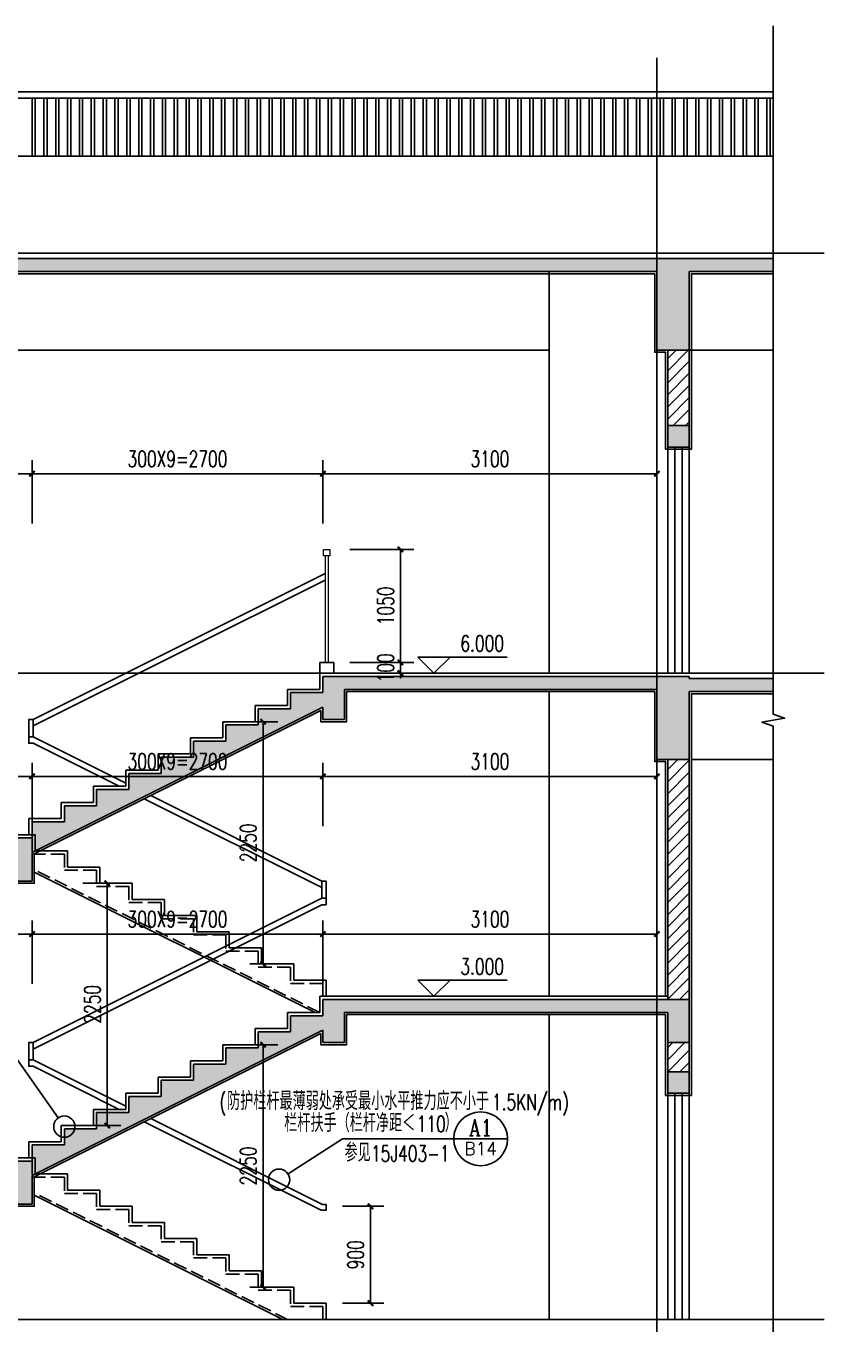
# Model space of a CAD drawing. Extents: x 1738711 to 2346805, y 1189731 to 2516152.
# Drawn here: x 2093856 to 2101263, y 1378333 to 1390387 of the extents above; entities that cross this region are included whole.
import ezdxf
from ezdxf.enums import TextEntityAlignment as Align

# ---------------------------------------------------------------- set-up
doc = ezdxf.new("R2010")
doc.units = 0
doc.header["$LTSCALE"] = 1000
doc.header["$MEASUREMENT"] = 0
doc.linetypes.add('DASH', pattern=[0.35, 0.25, -0.1])
doc.linetypes.add('复件 140224通州运河二期售楼部条件图_t3$0$X-ME SHAFT SH$0$X-B2$0$WATER_LINE', pattern=[0])
for name, color, linetype in [('DIM_ELEV', 3, 'Continuous'), ('DIM_IDEN', 3, 'Continuous'), ('DIM_SYMB', 3, 'Continuous'), ('DOTE', 1, 'Continuous'), ('PUB_DIM', 3, 'Continuous'), ('PUB_HATCH', 8, 'Continuous'), ('PUB_TEXT', 7, 'Continuous'), ('S_E_STAIR', 4, 'Continuous'), ('WALL', 40, 'Continuous'), ('WINDOW', 144, 'Continuous'), ('切线', 35, 'Continuous'), ('看线', 8, 'Continuous')]:
    doc.layers.add(name, color=color, linetype=linetype)
doc.layers.add('栏杆', color=6, linetype='Continuous', lineweight=15)
doc.styles.add('_TCH_DIM', font='SIMPLEX', dxfattribs={"bigfont": 'GBCBIG'})
doc.styles.add('_TCH_DIM_T3', font='SIMPLEX', dxfattribs={"width": 0.705882, "bigfont": 'GBCBIG'})
doc.styles.add('_TCH_LABEL', font='COMPLEX', dxfattribs={"bigfont": 'GBCBIG'})
doc.dimstyles.new('_TCH_ARCH&&50', dxfattribs={"dimtxt": 148.75, "dimasz": 50, "dimexe": 125, "dimexo": 150, "dimgap": 63.125, "dimtad": 1, "dimdec": 0, "dimzin": 0, "dimdsep": 46, "dimtxsty": '_TCH_DIM_T3', "dimblk": 'ARCHTICK', "dimcen": 0.09, "dimclrt": 7, "dimazin": 2, "dimtfac": 1, "dimtdec": 0, "dimtix": 1, "dimtmove": 2, "dimatfit": 3, "dimfxl": 50, "dimtolj": 1, "dimtzin": 0, "dimarcsym": 0})
pattern_1 = [(45, (169519.91, 20180.16), (-88.3883476, 88.3883476), []), (50, (169519.9, 20180.16), (358.63009, -31.376067), [37.5, -412.5]), (355, (169519.9, 20180.16), (-69.375667, 376.096067), [30, -330]), (100.4514, (169549.8, 20177.55), (289.25469, 344.71977), [31.870095, -350.571056]), (46.1842, (169519.9, 20280.16), (533.620524, -82.75951), [56.25, -618.75]), (96.6356, (169564.4, 20273.27), (467.33135, 487.05894), [47.80514, -525.8565]), (351.1842, (169519.9, 20280.16), (467.33097, 487.0593), [45, -495]), (21, (169569.9, 20255.16), (298.453526, -201.309445), [37.5, -412.5]), (326, (169569.9, 20255.16), (121.657666, 362.57502), [30, -330]), (71.4514, (169594.78, 20238.4), (420.111314, 161.26525), [31.870095, -350.571056]), (37.5, (169519.91, 20180.16), (6.079928, 166.446927), [0, -326, 0, -335, 0, -331.25]), (7.5, (169519.9, 20180.16), (131.534769, 197.205856), [0, -191, 0, -318.5, 0, -126.25]), (327.5, (169408.41, 20180.16), (266.911218, -11.277436), [0, -125, 0, -390, 0, -517.5]), (317.5, (169358.4, 20180.16), (291.593085, 50.052491), [0, -162.5, 0, -259, 0, -367.5])]
pattern_2 = [(45, (169519.91, 20180.16), (-56.1266008, 56.1266008), [])]

# ---------------------------------------------------------------- blocks, each defined once
blk = doc.blocks.new('_ArchTick')
at = {"color": 0, "linetype": 'ByBlock', "const_width": 0.4}
blk.add_lwpolyline([(-0.5, -0.5), (0.5, 0.5)], dxfattribs=at)
blk = doc.blocks.new('*D2198')
at = {"layer": 'Defpoints', "color": 0, "transparency": 16777216}
for p in [(2096057, 1380926), (2096342, 1380926), (2096342, 1378676)]:
    blk.add_point(p, dxfattribs=at)
at = {"layer": 'PUB_DIM', "color": 0, "lineweight": -2, "transparency": 16777216}
for p, q in [((2096192, 1380926), (2095932, 1380926)), ((2096057, 1378676), (2096057, 1380926)), ((2096192, 1378676), (2095932, 1378676))]:
    blk.add_line(p, q, dxfattribs=at)
at = {"layer": 'PUB_DIM', "color": 0, "lineweight": -2, "transparency": 16777216, "xscale": 50, "yscale": 50, "zscale": 50}
for p, rotation in [((2096057, 1380926), 90), ((2096057, 1378676), 270)]:
    blk.add_blockref('_ArchTick', p, dxfattribs=dict(at, rotation=rotation))
at = {"layer": 'PUB_DIM', "color": 7, "transparency": 16777216, "insert": (2095919, 1379801), "char_height": 148.8, "attachment_point": 5, "rotation": 90, "style": '_TCH_DIM_T3'}
blk.add_mtext('\\A1;2250', dxfattribs=at)
blk = doc.blocks.new('*D2199')
at = {"layer": 'Defpoints', "color": 0, "transparency": 16777216}
for p in [(2096057, 1383926), (2096342, 1383926), (2096342, 1381676)]:
    blk.add_point(p, dxfattribs=at)
at = {"layer": 'PUB_DIM', "color": 0, "lineweight": -2, "transparency": 16777216}
for p, q in [((2096192, 1383926), (2095932, 1383926)), ((2096057, 1381676), (2096057, 1383926)), ((2096192, 1381676), (2095932, 1381676))]:
    blk.add_line(p, q, dxfattribs=at)
at = {"layer": 'PUB_DIM', "color": 0, "lineweight": -2, "transparency": 16777216, "xscale": 50, "yscale": 50, "zscale": 50}
for p, rotation in [((2096057, 1383926), 90), ((2096057, 1381676), 270)]:
    blk.add_blockref('_ArchTick', p, dxfattribs=dict(at, rotation=rotation))
at = {"layer": 'PUB_DIM', "color": 7, "transparency": 16777216, "insert": (2095919, 1382801), "char_height": 148.8, "attachment_point": 5, "rotation": 90, "style": '_TCH_DIM_T3'}
blk.add_mtext('\\A1;2250', dxfattribs=at)
blk = doc.blocks.new('*D2200')
at = {"layer": 'Defpoints', "color": 0, "transparency": 16777216}
for p in [(2094232, 1382426), (2094610, 1382426), (2094232, 1380176)]:
    blk.add_point(p, dxfattribs=at)
at = {"layer": 'PUB_DIM', "color": 0, "lineweight": -2, "transparency": 16777216}
for p, q in [((2094382, 1382426), (2094735, 1382426)), ((2094610, 1380176), (2094610, 1382426)), ((2094382, 1380176), (2094735, 1380176))]:
    blk.add_line(p, q, dxfattribs=at)
at = {"layer": 'PUB_DIM', "color": 0, "lineweight": -2, "transparency": 16777216, "xscale": 50, "yscale": 50, "zscale": 50}
for p, rotation in [((2094610, 1382426), 90), ((2094610, 1380176), 270)]:
    blk.add_blockref('_ArchTick', p, dxfattribs=dict(at, rotation=rotation))
at = {"layer": 'PUB_DIM', "color": 7, "transparency": 16777216, "insert": (2094472, 1381301), "char_height": 148.8, "attachment_point": 5, "rotation": 90, "style": '_TCH_DIM_T3'}
blk.add_mtext('\\A1;2250', dxfattribs=at)
blk = doc.blocks.new('*D2208')
at = {"layer": 'Defpoints', "color": 0, "transparency": 16777216}
for p in [(2093912, 1381954), (2092012, 1381343), (2093912, 1381343)]:
    blk.add_point(p, dxfattribs=at)
at = {"layer": 'PUB_DIM', "color": 0, "lineweight": -2, "transparency": 16777216}
for p, q in [((2092012, 1381493), (2092012, 1382079)), ((2093912, 1381493), (2093912, 1382079)), ((2092012, 1381954), (2093912, 1381954))]:
    blk.add_line(p, q, dxfattribs=at)
at = {"layer": 'PUB_DIM', "color": 0, "lineweight": -2, "transparency": 16777216, "xscale": 50, "yscale": 50, "zscale": 50, "rotation": 180}
blk.add_blockref('_ArchTick', (2092012, 1381954), dxfattribs=at)
at = {"layer": 'PUB_DIM', "color": 0, "lineweight": -2, "transparency": 16777216, "xscale": 50, "yscale": 50, "zscale": 50}
blk.add_blockref('_ArchTick', (2093912, 1381954), dxfattribs=at)
at = {"layer": 'PUB_DIM', "color": 7, "transparency": 16777216, "insert": (2092962, 1382092), "char_height": 148.8, "attachment_point": 5, "style": '_TCH_DIM_T3'}
blk.add_mtext('\\A1;1900', dxfattribs=at)
blk = doc.blocks.new('*D2209')
at = {"layer": 'Defpoints', "color": 0, "transparency": 16777216}
for p in [(2096612, 1381954), (2093912, 1381343), (2096612, 1381343)]:
    blk.add_point(p, dxfattribs=at)
at = {"layer": 'PUB_DIM', "color": 0, "lineweight": -2, "transparency": 16777216}
for p, q in [((2093912, 1381493), (2093912, 1382079)), ((2096612, 1381493), (2096612, 1382079)), ((2093912, 1381954), (2096612, 1381954))]:
    blk.add_line(p, q, dxfattribs=at)
at = {"layer": 'PUB_DIM', "color": 0, "lineweight": -2, "transparency": 16777216, "xscale": 50, "yscale": 50, "zscale": 50, "rotation": 180}
blk.add_blockref('_ArchTick', (2093912, 1381954), dxfattribs=at)
at = {"layer": 'PUB_DIM', "color": 0, "lineweight": -2, "transparency": 16777216, "xscale": 50, "yscale": 50, "zscale": 50}
blk.add_blockref('_ArchTick', (2096612, 1381954), dxfattribs=at)
at = {"layer": 'PUB_DIM', "color": 7, "transparency": 16777216, "insert": (2095262, 1382092), "char_height": 148.75, "attachment_point": 5, "style": '_TCH_DIM_T3'}
blk.add_mtext('\\A1;300X9=2700', dxfattribs=at)
blk = doc.blocks.new('*D2210')
at = {"layer": 'Defpoints', "color": 0, "transparency": 16777216}
for p in [(2099712, 1381954), (2096612, 1381343), (2099712, 1381343)]:
    blk.add_point(p, dxfattribs=at)
at = {"layer": 'PUB_DIM', "color": 0, "lineweight": -2, "transparency": 16777216}
for p, q in [((2096612, 1381493), (2096612, 1382079)), ((2099712, 1381493), (2099712, 1382079)), ((2096612, 1381954), (2099712, 1381954))]:
    blk.add_line(p, q, dxfattribs=at)
at = {"layer": 'PUB_DIM', "color": 0, "lineweight": -2, "transparency": 16777216, "xscale": 50, "yscale": 50, "zscale": 50, "rotation": 180}
blk.add_blockref('_ArchTick', (2096612, 1381954), dxfattribs=at)
at = {"layer": 'PUB_DIM', "color": 0, "lineweight": -2, "transparency": 16777216, "xscale": 50, "yscale": 50, "zscale": 50}
blk.add_blockref('_ArchTick', (2099712, 1381954), dxfattribs=at)
at = {"layer": 'PUB_DIM', "color": 7, "transparency": 16777216, "insert": (2098162, 1382092), "char_height": 148.8, "attachment_point": 5, "style": '_TCH_DIM_T3'}
blk.add_mtext('\\A1;3100', dxfattribs=at)
blk = doc.blocks.new('*D2212')
at = {"layer": 'Defpoints', "color": 0, "transparency": 16777216}
for p in [(2093912, 1383418), (2091812, 1382807), (2093912, 1382807)]:
    blk.add_point(p, dxfattribs=at)
at = {"layer": 'PUB_DIM', "color": 0, "lineweight": -2, "transparency": 16777216}
for p, q in [((2091812, 1382957), (2091812, 1383543)), ((2093912, 1382957), (2093912, 1383543)), ((2091812, 1383418), (2093912, 1383418))]:
    blk.add_line(p, q, dxfattribs=at)
at = {"layer": 'PUB_DIM', "color": 0, "lineweight": -2, "transparency": 16777216, "xscale": 50, "yscale": 50, "zscale": 50, "rotation": 180}
blk.add_blockref('_ArchTick', (2091812, 1383418), dxfattribs=at)
at = {"layer": 'PUB_DIM', "color": 0, "lineweight": -2, "transparency": 16777216, "xscale": 50, "yscale": 50, "zscale": 50}
blk.add_blockref('_ArchTick', (2093912, 1383418), dxfattribs=at)
at = {"layer": 'PUB_DIM', "color": 7, "transparency": 16777216, "insert": (2092862, 1383556), "char_height": 148.8, "attachment_point": 5, "style": '_TCH_DIM_T3'}
blk.add_mtext('\\A1;2100', dxfattribs=at)
blk = doc.blocks.new('*D2213')
at = {"layer": 'Defpoints', "color": 0, "transparency": 16777216}
for p in [(2096612, 1383418), (2093912, 1382807), (2096612, 1382807)]:
    blk.add_point(p, dxfattribs=at)
at = {"layer": 'PUB_DIM', "color": 0, "lineweight": -2, "transparency": 16777216}
for p, q in [((2093912, 1382957), (2093912, 1383543)), ((2096612, 1382957), (2096612, 1383543)), ((2093912, 1383418), (2096612, 1383418))]:
    blk.add_line(p, q, dxfattribs=at)
at = {"layer": 'PUB_DIM', "color": 0, "lineweight": -2, "transparency": 16777216, "xscale": 50, "yscale": 50, "zscale": 50, "rotation": 180}
blk.add_blockref('_ArchTick', (2093912, 1383418), dxfattribs=at)
at = {"layer": 'PUB_DIM', "color": 0, "lineweight": -2, "transparency": 16777216, "xscale": 50, "yscale": 50, "zscale": 50}
blk.add_blockref('_ArchTick', (2096612, 1383418), dxfattribs=at)
at = {"layer": 'PUB_DIM', "color": 7, "transparency": 16777216, "insert": (2095262, 1383556), "char_height": 148.75, "attachment_point": 5, "style": '_TCH_DIM_T3'}
blk.add_mtext('\\A1;300X9=2700', dxfattribs=at)
blk = doc.blocks.new('*D2214')
at = {"layer": 'Defpoints', "color": 0, "transparency": 16777216}
for p in [(2099712, 1383418), (2096612, 1382807), (2099712, 1382807)]:
    blk.add_point(p, dxfattribs=at)
at = {"layer": 'PUB_DIM', "color": 0, "lineweight": -2, "transparency": 16777216}
for p, q in [((2096612, 1382957), (2096612, 1383543)), ((2099712, 1382957), (2099712, 1383543)), ((2096612, 1383418), (2099712, 1383418))]:
    blk.add_line(p, q, dxfattribs=at)
at = {"layer": 'PUB_DIM', "color": 0, "lineweight": -2, "transparency": 16777216, "xscale": 50, "yscale": 50, "zscale": 50, "rotation": 180}
blk.add_blockref('_ArchTick', (2096612, 1383418), dxfattribs=at)
at = {"layer": 'PUB_DIM', "color": 0, "lineweight": -2, "transparency": 16777216, "xscale": 50, "yscale": 50, "zscale": 50}
blk.add_blockref('_ArchTick', (2099712, 1383418), dxfattribs=at)
at = {"layer": 'PUB_DIM', "color": 7, "transparency": 16777216, "insert": (2098162, 1383556), "char_height": 148.8, "attachment_point": 5, "style": '_TCH_DIM_T3'}
blk.add_mtext('\\A1;3100', dxfattribs=at)
blk = doc.blocks.new('*D2216')
at = {"layer": 'Defpoints', "color": 0, "transparency": 16777216}
for p in [(2093912, 1386229), (2091812, 1385618), (2093912, 1385618)]:
    blk.add_point(p, dxfattribs=at)
at = {"layer": 'PUB_DIM', "color": 0, "lineweight": -2, "transparency": 16777216}
for p, q in [((2091812, 1385768), (2091812, 1386354)), ((2093912, 1385768), (2093912, 1386354)), ((2091812, 1386229), (2093912, 1386229))]:
    blk.add_line(p, q, dxfattribs=at)
at = {"layer": 'PUB_DIM', "color": 0, "lineweight": -2, "transparency": 16777216, "xscale": 50, "yscale": 50, "zscale": 50, "rotation": 180}
blk.add_blockref('_ArchTick', (2091812, 1386229), dxfattribs=at)
at = {"layer": 'PUB_DIM', "color": 0, "lineweight": -2, "transparency": 16777216, "xscale": 50, "yscale": 50, "zscale": 50}
blk.add_blockref('_ArchTick', (2093912, 1386229), dxfattribs=at)
at = {"layer": 'PUB_DIM', "color": 7, "transparency": 16777216, "insert": (2092862, 1386366), "char_height": 148.8, "attachment_point": 5, "style": '_TCH_DIM_T3'}
blk.add_mtext('\\A1;2100', dxfattribs=at)
blk = doc.blocks.new('*D2217')
at = {"layer": 'Defpoints', "color": 0, "transparency": 16777216}
for p in [(2096612, 1386229), (2093912, 1385618), (2096612, 1385618)]:
    blk.add_point(p, dxfattribs=at)
at = {"layer": 'PUB_DIM', "color": 0, "lineweight": -2, "transparency": 16777216}
for p, q in [((2093912, 1385768), (2093912, 1386354)), ((2096612, 1385768), (2096612, 1386354)), ((2093912, 1386229), (2096612, 1386229))]:
    blk.add_line(p, q, dxfattribs=at)
at = {"layer": 'PUB_DIM', "color": 0, "lineweight": -2, "transparency": 16777216, "xscale": 50, "yscale": 50, "zscale": 50, "rotation": 180}
blk.add_blockref('_ArchTick', (2093912, 1386229), dxfattribs=at)
at = {"layer": 'PUB_DIM', "color": 0, "lineweight": -2, "transparency": 16777216, "xscale": 50, "yscale": 50, "zscale": 50}
blk.add_blockref('_ArchTick', (2096612, 1386229), dxfattribs=at)
at = {"layer": 'PUB_DIM', "color": 7, "transparency": 16777216, "insert": (2095262, 1386366), "char_height": 148.75, "attachment_point": 5, "style": '_TCH_DIM_T3'}
blk.add_mtext('\\A1;300X9=2700', dxfattribs=at)
blk = doc.blocks.new('*D2218')
at = {"layer": 'Defpoints', "color": 0, "transparency": 16777216}
for p in [(2099712, 1386229), (2096612, 1385618), (2099712, 1385618)]:
    blk.add_point(p, dxfattribs=at)
at = {"layer": 'PUB_DIM', "color": 0, "lineweight": -2, "transparency": 16777216}
for p, q in [((2096612, 1385768), (2096612, 1386354)), ((2099712, 1385768), (2099712, 1386354)), ((2096612, 1386229), (2099712, 1386229))]:
    blk.add_line(p, q, dxfattribs=at)
at = {"layer": 'PUB_DIM', "color": 0, "lineweight": -2, "transparency": 16777216, "xscale": 50, "yscale": 50, "zscale": 50, "rotation": 180}
blk.add_blockref('_ArchTick', (2096612, 1386229), dxfattribs=at)
at = {"layer": 'PUB_DIM', "color": 0, "lineweight": -2, "transparency": 16777216, "xscale": 50, "yscale": 50, "zscale": 50}
blk.add_blockref('_ArchTick', (2099712, 1386229), dxfattribs=at)
at = {"layer": 'PUB_DIM', "color": 7, "transparency": 16777216, "insert": (2098162, 1386366), "char_height": 148.8, "attachment_point": 5, "style": '_TCH_DIM_T3'}
blk.add_mtext('\\A1;3100', dxfattribs=at)
blk = doc.blocks.new('*D2221')
at = {"layer": 'Defpoints', "color": 0, "transparency": 16777216}
for p in [(2096642, 1379426), (2097053, 1379426), (2096642, 1378526)]:
    blk.add_point(p, dxfattribs=at)
at = {"layer": 'PUB_DIM', "color": 0, "lineweight": -2, "transparency": 16777216}
for p, q in [((2096792, 1379426), (2097178, 1379426)), ((2097053, 1378526), (2097053, 1379426)), ((2096792, 1378526), (2097178, 1378526))]:
    blk.add_line(p, q, dxfattribs=at)
at = {"layer": 'PUB_DIM', "color": 0, "lineweight": -2, "transparency": 16777216, "xscale": 50, "yscale": 50, "zscale": 50}
for p, rotation in [((2097053, 1379426), 90), ((2097053, 1378526), 270)]:
    blk.add_blockref('_ArchTick', p, dxfattribs=dict(at, rotation=rotation))
at = {"layer": 'PUB_DIM', "color": 7, "transparency": 16777216, "insert": (2096915, 1378976), "char_height": 148.8, "attachment_point": 5, "rotation": 90, "style": '_TCH_DIM_T3'}
blk.add_mtext('\\A1;900', dxfattribs=at)
blk = doc.blocks.new('*D2222')
at = {"layer": 'Defpoints', "color": 0, "transparency": 16777216}
for p in [(2096712, 1385526), (2097331, 1385526), (2096712, 1384476)]:
    blk.add_point(p, dxfattribs=at)
at = {"layer": 'PUB_DIM', "color": 0, "lineweight": -2, "transparency": 16777216}
for p, q in [((2096862, 1385526), (2097456, 1385526)), ((2097331, 1384476), (2097331, 1385526)), ((2096862, 1384476), (2097456, 1384476))]:
    blk.add_line(p, q, dxfattribs=at)
at = {"layer": 'PUB_DIM', "color": 0, "lineweight": -2, "transparency": 16777216, "xscale": 50, "yscale": 50, "zscale": 50}
for p, rotation in [((2097331, 1385526), 90), ((2097331, 1384476), 270)]:
    blk.add_blockref('_ArchTick', p, dxfattribs=dict(at, rotation=rotation))
at = {"layer": 'PUB_DIM', "color": 7, "transparency": 16777216, "insert": (2097194, 1385001), "char_height": 148.8, "attachment_point": 5, "rotation": 90, "style": '_TCH_DIM_T3'}
blk.add_mtext('\\A1;1050', dxfattribs=at)
blk = doc.blocks.new('*D2223')
at = {"layer": 'Defpoints', "color": 0, "transparency": 16777216}
for p in [(2096712, 1384476), (2097331, 1384476), (2096712, 1384376)]:
    blk.add_point(p, dxfattribs=at)
at = {"layer": 'PUB_DIM', "color": 0, "lineweight": -2, "transparency": 16777216}
for p, q in [((2097331, 1384476), (2097331, 1384526)), ((2096862, 1384476), (2097456, 1384476)), ((2097331, 1384376), (2097331, 1384476)), ((2096862, 1384376), (2097456, 1384376)), ((2097331, 1384376), (2097331, 1384326))]:
    blk.add_line(p, q, dxfattribs=at)
at = {"layer": 'PUB_DIM', "color": 0, "lineweight": -2, "transparency": 16777216, "xscale": 50, "yscale": 50, "zscale": 50}
for p, rotation in [((2097331, 1384476), 270), ((2097331, 1384376), 90)]:
    blk.add_blockref('_ArchTick', p, dxfattribs=dict(at, rotation=rotation))
at = {"layer": 'PUB_DIM', "color": 7, "transparency": 16777216, "insert": (2097194, 1384426), "char_height": 148.8, "attachment_point": 5, "rotation": 90, "style": '_TCH_DIM_T3'}
blk.add_mtext('\\A1;100', dxfattribs=at)

msp = doc.modelspace()

# ---------------------------------------------------------------- hatches: boundary and pattern name
at = {"layer": 'PUB_HATCH', "linetype": '复件 140224通州运河二期售楼部条件图_t3$0$X-ME SHAFT SH$0$X-B2$0$WATER_LINE'}
h = msp.add_hatch(dxfattribs=at)
h.set_pattern_fill('钢筋混凝土', color=256, scale=50, style=0)
h.set_pattern_definition([(45, (2099887.17, 1386563.1), (-88.3883, 88.3883), []), (50, (2099887.17, 1386563.1), (358.63, -31.376), [37.5, -412.5]), (355, (2099887.17, 1386563.1), (-69.376, 376.096), [30, -330]), (100.4514, (2099917.05, 1386560.5), (289.255, 344.72), [31.87, -350.571]), (46.184, (2099887.17, 1386663.1), (533.62, -82.76), [56.25, -618.75]), (96.6356, (2099931.64, 1386656.2), (467.33, 487.06), [47.805, -525.856]), (351.184, (2099887.17, 1386663.1), (467.33, 487.06), [45, -495]), (21, (2099937.17, 1386638.1), (298.4535, -201.309), [37.5, -412.5]), (326, (2099937.17, 1386638.1), (121.658, 362.575), [30, -330]), (71.4514, (2099962.04, 1386621.32), (420.111, 161.265), [31.87, -350.571]), (37.5, (2099887.17, 1386563.1), (6.08, 166.447), [0, -326, 0, -335, 0, -331.25]), (7.5, (2099887.17, 1386563.1), (131.5348, 197.206), [0, -191, 0, -318.5, 0, -126.25]), (327.5, (2099775.67, 1386563.1), (266.9112, -11.2774), [0, -125, 0, -390, 0, -517.5]), (317.5, (2099725.67, 1386563.1), (291.593, 50.0525), [0, -162.5, 0, -259, 0, -367.5])])
h.paths.add_polyline_path([(2100011.8, 1386676.1), (2099811.8, 1386676.1), (2099811.8, 1386476.1), (2100011.8, 1386476.1)])
h.paths.add_polyline_path([(2090811.8, 1389176.1), (2091711.8, 1389176.1), (2091711.8, 1388226.1), (2100791.8, 1388226.1), (2100791.8, 1388106.1), (2100011.8, 1388106.1), (2100011.8, 1387376.1), (2099711.8, 1387376.1), (2099711.8, 1388106.1), (2091811.8, 1388106.1), (2091811.8, 1387376.1), (2090811.8, 1387376.1), (2090811.8, 1387476.1), (2091511.8, 1387476.1), (2091511.8, 1389076.1), (2090811.8, 1389076.1)])
h = msp.add_hatch(dxfattribs=at)
h.set_pattern_fill('ANSI31', color=256, scale=50, style=0)
h.set_pattern_definition(pattern_2)
h.paths.add_polyline_path([(2099811.8, 1386676.1), (2100011.8, 1386676.1), (2100011.8, 1387376.1), (2099811.8, 1387376.1)])
h = msp.add_hatch(dxfattribs=at)
h.set_pattern_fill('钢筋混凝土', color=256, scale=50, style=0)
h.set_pattern_definition(pattern_1)
h.paths.add_polyline_path([(2091711.8, 1382846.1), (2091711.8, 1382446.1), (2091911.8, 1382446.1), (2091911.8, 1382726.1), (2093711.8, 1382726.1), (2093711.8, 1382446.1), (2093911.8, 1382446.1), (2093911.8, 1382711.9), (2096611.8, 1384061.9), (2096611.8, 1383946.1), (2096811.8, 1383946.1), (2096811.8, 1384226.1), (2099711.8, 1384226.1), (2099711.8, 1383576.1), (2100011.8, 1383576.1), (2100011.8, 1384206.1), (2100791.8, 1384206.1), (2100791.8, 1384326.1), (2100011.8, 1384326.1), (2100011.8, 1384346.1), (2096611.8, 1384346.1), (2096611.8, 1384196.1), (2096311.8, 1384196.1), (2096311.8, 1384046.1), (2096011.8, 1384046.1), (2096011.8, 1383896.1), (2095711.8, 1383896.1), (2095711.8, 1383746.1), (2095411.8, 1383746.1), (2095411.8, 1383596.1), (2095111.8, 1383596.1), (2095111.8, 1383446.1), (2094811.8, 1383446.1), (2094811.8, 1383296.1), (2094511.8, 1383296.1), (2094511.8, 1383146.1), (2094211.8, 1383146.1), (2094211.8, 1382996.1), (2093911.8, 1382996.1), (2093911.8, 1382846.1)])
h = msp.add_hatch(dxfattribs=at)
h.set_pattern_fill('ANSI31', color=256, scale=50, style=0)
h.set_pattern_definition(pattern_2)
h.paths.add_polyline_path([(2099811.8, 1381346.1), (2100011.8, 1381346.1), (2100011.8, 1383576.1), (2099811.8, 1383576.1)])
h.paths.add_polyline_path([(2099811.8, 1380676.1), (2100011.8, 1380676.1), (2100011.8, 1380946.1), (2099811.8, 1380946.1)])
h = msp.add_hatch(dxfattribs=at)
h.set_pattern_fill('钢筋混凝土', color=256, scale=50, style=0)
h.set_pattern_definition(pattern_1)
h.paths.add_polyline_path([(2099811.8, 1380476.1), (2100011.8, 1380476.1), (2100011.8, 1380676.1), (2099811.8, 1380676.1)], flags=17)
h.paths.add_polyline_path([(2091711.8, 1379976.1), (2091711.8, 1379846.1), (2091811.8, 1379846.1), (2091811.8, 1379976.1)])
h.paths.add_polyline_path([(2091711.8, 1379846.1), (2091711.8, 1379446.1), (2091911.8, 1379446.1), (2091911.8, 1379726.1), (2093711.8, 1379726.1), (2093711.8, 1379446.1), (2093911.8, 1379446.1), (2093911.8, 1379711.9), (2096611.8, 1381061.9), (2096611.8, 1380946.1), (2096811.8, 1380946.1), (2096811.8, 1381226.1), (2099811.8, 1381226.1), (2099811.8, 1380946.1), (2100011.8, 1380946.1), (2100011.8, 1381346.1), (2096611.8, 1381346.1), (2096611.8, 1381196.1), (2096311.8, 1381196.1), (2096311.8, 1381046.1), (2096011.8, 1381046.1), (2096011.8, 1380896.1), (2095711.8, 1380896.1), (2095711.8, 1380746.1), (2095411.8, 1380746.1), (2095411.8, 1380596.1), (2095111.8, 1380596.1), (2095111.8, 1380446.1), (2094811.8, 1380446.1), (2094811.8, 1380296.1), (2094511.8, 1380296.1), (2094511.8, 1380146.1), (2094211.8, 1380146.1), (2094211.8, 1379996.1), (2093911.8, 1379996.1), (2093911.8, 1379846.1)])

# ---------------------------------------------------------------- linework, layer by layer
at = {"layer": 'DIM_ELEV'}
for p, q in [((2097642.4, 1384376.1), (2097492.4, 1384526.1)), ((2097492.4, 1384526.1), (2098322.3, 1384526.1)), ((2097642.4, 1384376.1), (2097792.4, 1384526.1)), ((2097642.4, 1381376.1), (2097492.4, 1381526.1)), ((2097492.4, 1381526.1), (2098322.3, 1381526.1)), ((2097642.4, 1381376.1), (2097792.4, 1381526.1))]:
    msp.add_line(p, q, dxfattribs=at)
at = {"layer": 'DIM_IDEN'}
for p, q in [((2094155, 1380246.8), (2093569.1, 1381080.3)), ((2096288.2, 1379726.2), (2096793.2, 1380052.4)), ((2096793.2, 1380052.4), (2097825.7, 1380052.4)), ((2098325.7, 1380052.4), (2097825.7, 1380052.4))]:
    msp.add_line(p, q, dxfattribs=at)
for points in [[(2094310.5, 1380166.1, 1), (2094113, 1380166.1, 1)], [(2096304, 1379672.6, 1), (2096106.5, 1379672.6, 1)]]:
    msp.add_lwpolyline(points, format="xyb", close=True, dxfattribs=at)
msp.add_circle((2098075.7, 1380052.4), 250, dxfattribs=at)
at = {"layer": 'DIM_SYMB'}
msp.add_lwpolyline([(2100791.8, 1377492), (2100791.8, 1383883), (2100686.8, 1383921.3), (2100896.8, 1383958.3), (2100791.8, 1383995.5), (2100791.8, 1390386.6)], dxfattribs=at)
at = {"layer": 'DOTE'}
for p, q in [((2099711.8, 1377241.9), (2099711.8, 1390091.1)), ((2090055.5, 1388276.1), (2101262.6, 1388276.1)), ((2090055.5, 1384376.1), (2101262.6, 1384376.1)), ((2090055.5, 1378376.1), (2101262.6, 1378376.1))]:
    msp.add_line(p, q, dxfattribs=at)
at = {"layer": 'S_E_STAIR'}
for p, q in [((2093921.8, 1383946.1), (2096631.8, 1385301.1)), ((2093921.8, 1383886.1), (2096631.8, 1385241.1)), ((2094781.8, 1383356.1), (2093921.8, 1383786.1)), ((2094721.8, 1383326.1), (2093921.8, 1383726.1)), ((2096601.8, 1382386.1), (2094953.3, 1383210.3)), ((2096601.8, 1382446.1), (2095013.3, 1383240.3)), ((2093881.8, 1382876.1), (2093941.8, 1382876.1)), ((2093941.8, 1382726.1), (2093941.8, 1382876.1)), ((2094241.8, 1382726.1), (2093941.8, 1382726.1)), ((2094241.8, 1382576.1), (2094241.8, 1382726.1)), ((2096538.7, 1381226.1), (2093931.8, 1382529.5)), ((2094541.8, 1382576.1), (2094241.8, 1382576.1)), ((2094541.8, 1382426.1), (2094541.8, 1382576.1)), ((2094841.8, 1382426.1), (2094541.8, 1382426.1)), ((2094841.8, 1382276.1), (2094841.8, 1382426.1)), ((2093921.8, 1380946.1), (2096601.8, 1382286.1)), ((2093921.8, 1380886.1), (2096601.8, 1382226.1)), ((2095141.8, 1382276.1), (2094841.8, 1382276.1)), ((2095141.8, 1382126.1), (2095141.8, 1382276.1)), ((2095441.8, 1382126.1), (2095141.8, 1382126.1)), ((2095441.8, 1381976.1), (2095441.8, 1382126.1)), ((2095741.8, 1381976.1), (2095441.8, 1381976.1)), ((2095741.8, 1381826.1), (2095741.8, 1381976.1)), ((2096041.8, 1381826.1), (2095741.8, 1381826.1)), ((2096041.8, 1381676.1), (2096041.8, 1381826.1)), ((2096341.8, 1381676.1), (2096041.8, 1381676.1)), ((2096341.8, 1381526.1), (2096341.8, 1381676.1)), ((2096641.8, 1381526.1), (2096341.8, 1381526.1)), ((2096641.8, 1381376.1), (2096641.8, 1381526.1)), ((2094781.8, 1380356.1), (2093921.8, 1380786.1)), ((2094721.8, 1380326.1), (2093921.8, 1380726.1)), ((2096595.5, 1379389.2), (2094953.3, 1380210.3)), ((2096608.1, 1379442.9), (2095013.3, 1380240.3)), ((2093881.8, 1379876.1), (2093941.8, 1379876.1)), ((2093941.8, 1379726.1), (2093941.8, 1379876.1)), ((2094241.8, 1379726.1), (2093941.8, 1379726.1)), ((2094241.8, 1379576.1), (2094241.8, 1379726.1)), ((2094541.8, 1379576.1), (2094241.8, 1379576.1)), ((2094541.8, 1379426.1), (2094541.8, 1379576.1)), ((2096238.7, 1378376.1), (2093931.8, 1379529.5)), ((2094841.8, 1379426.1), (2094541.8, 1379426.1)), ((2094841.8, 1379276.1), (2094841.8, 1379426.1)), ((2095141.8, 1379276.1), (2094841.8, 1379276.1)), ((2095141.8, 1379126.1), (2095141.8, 1379276.1)), ((2095441.8, 1379126.1), (2095141.8, 1379126.1)), ((2095441.8, 1378976.1), (2095441.8, 1379126.1)), ((2095741.8, 1378976.1), (2095441.8, 1378976.1)), ((2095741.8, 1378826.1), (2095741.8, 1378976.1)), ((2096041.8, 1378826.1), (2095741.8, 1378826.1)), ((2096041.8, 1378676.1), (2096041.8, 1378826.1)), ((2096341.8, 1378676.1), (2096041.8, 1378676.1)), ((2096341.8, 1378526.1), (2096341.8, 1378676.1)), ((2096641.8, 1378526.1), (2096341.8, 1378526.1)), ((2096641.8, 1378376.1), (2096641.8, 1378526.1))]:
    msp.add_line(p, q, dxfattribs=at)
for points in [[(2093921.8, 1383786.1), (2093881.8, 1383786.1), (2093881.8, 1383946.1), (2093921.8, 1383946.1)], [(2096601.8, 1382286.1), (2096641.8, 1382286.1), (2096641.8, 1382446.1), (2096601.8, 1382446.1)], [(2093921.8, 1380786.1), (2093881.8, 1380786.1), (2093881.8, 1380946.1), (2093921.8, 1380946.1)]]:
    msp.add_lwpolyline(points, close=True, dxfattribs=at)
for points in [[(2093921.8, 1383726.1), (2093881.8, 1383726.1), (2093881.8, 1383786.1), (2093921.8, 1383786.1)], [(2096601.8, 1382226.1), (2096641.8, 1382226.1), (2096641.8, 1382286.1), (2096601.8, 1382286.1)], [(2093921.8, 1380726.1), (2093881.8, 1380726.1), (2093881.8, 1380786.1), (2093921.8, 1380786.1)], [(2096608.1, 1379442.9), (2096641.8, 1379442.9), (2096641.8, 1379389.2), (2096595.5, 1379389.2)]]:
    msp.add_lwpolyline(points, dxfattribs=at)
at = {"layer": 'WALL'}
for p, q in [((2091711.8, 1388226.1), (2100791.8, 1388226.1)), ((2091811.8, 1388106.1), (2099711.8, 1388106.1)), ((2100011.8, 1388106.1), (2100791.8, 1388106.1)), ((2096611.8, 1384196.1), (2096611.8, 1384346.1)), ((2096611.8, 1384346.1), (2100011.8, 1384346.1)), ((2100011.8, 1384326.1), (2100791.8, 1384326.1)), ((2096311.8, 1384046.1), (2096311.8, 1384196.1)), ((2096311.8, 1384196.1), (2096611.8, 1384196.1)), ((2099711.8, 1384226.1), (2096811.8, 1384226.1)), ((2096811.8, 1384226.1), (2096811.8, 1383946.1)), ((2100011.8, 1384206.1), (2100791.8, 1384206.1)), ((2093911.8, 1382711.9), (2096611.8, 1384061.9)), ((2096011.8, 1383896.1), (2096011.8, 1384046.1)), ((2096011.8, 1384046.1), (2096311.8, 1384046.1)), ((2096611.8, 1383946.1), (2096611.8, 1384061.9)), ((2096811.8, 1383946.1), (2096611.8, 1383946.1)), ((2095711.8, 1383746.1), (2095711.8, 1383896.1)), ((2095711.8, 1383896.1), (2096011.8, 1383896.1)), ((2095411.8, 1383596.1), (2095411.8, 1383746.1)), ((2095411.8, 1383746.1), (2095711.8, 1383746.1)), ((2095111.8, 1383446.1), (2095111.8, 1383596.1)), ((2095111.8, 1383596.1), (2095411.8, 1383596.1)), ((2094811.8, 1383296.1), (2094811.8, 1383446.1)), ((2094811.8, 1383446.1), (2095111.8, 1383446.1)), ((2094511.8, 1383146.1), (2094511.8, 1383296.1)), ((2094511.8, 1383296.1), (2094811.8, 1383296.1)), ((2094211.8, 1382996.1), (2094211.8, 1383146.1)), ((2094211.8, 1383146.1), (2094511.8, 1383146.1)), ((2093911.8, 1382846.1), (2093911.8, 1382996.1)), ((2093911.8, 1382996.1), (2094211.8, 1382996.1)), ((2093911.8, 1382846.1), (2091711.8, 1382846.1)), ((2093911.8, 1382446.1), (2093911.8, 1382711.9)), ((2093711.8, 1382446.1), (2093911.8, 1382446.1)), ((2096611.8, 1381196.1), (2096611.8, 1381346.1)), ((2096611.8, 1381346.1), (2100011.8, 1381346.1)), ((2096311.8, 1381046.1), (2096311.8, 1381196.1)), ((2096311.8, 1381196.1), (2096611.8, 1381196.1)), ((2099811.8, 1381226.1), (2096811.8, 1381226.1)), ((2096811.8, 1381226.1), (2096811.8, 1380946.1)), ((2093911.8, 1379711.9), (2096611.8, 1381061.9)), ((2096011.8, 1380896.1), (2096011.8, 1381046.1)), ((2096011.8, 1381046.1), (2096311.8, 1381046.1)), ((2096611.8, 1380946.1), (2096611.8, 1381061.9)), ((2096811.8, 1380946.1), (2096611.8, 1380946.1)), ((2100011.8, 1380946.1), (2099811.8, 1380946.1)), ((2095711.8, 1380746.1), (2095711.8, 1380896.1)), ((2095711.8, 1380896.1), (2096011.8, 1380896.1)), ((2095411.8, 1380596.1), (2095411.8, 1380746.1)), ((2095411.8, 1380746.1), (2095711.8, 1380746.1)), ((2095111.8, 1380446.1), (2095111.8, 1380596.1)), ((2095111.8, 1380596.1), (2095411.8, 1380596.1)), ((2094811.8, 1380296.1), (2094811.8, 1380446.1)), ((2094811.8, 1380446.1), (2095111.8, 1380446.1)), ((2094511.8, 1380146.1), (2094511.8, 1380296.1)), ((2094511.8, 1380296.1), (2094811.8, 1380296.1)), ((2094211.8, 1379996.1), (2094211.8, 1380146.1)), ((2094211.8, 1380146.1), (2094511.8, 1380146.1)), ((2093911.8, 1379846.1), (2093911.8, 1379996.1)), ((2093911.8, 1379996.1), (2094211.8, 1379996.1)), ((2093911.8, 1379846.1), (2091811.8, 1379846.1)), ((2093911.8, 1379446.1), (2093911.8, 1379711.9)), ((2093711.8, 1379446.1), (2093911.8, 1379446.1))]:
    msp.add_line(p, q, dxfattribs=at)
at = {"layer": 'WALL', "linetype": '复件 140224通州运河二期售楼部条件图_t3$0$X-ME SHAFT SH$0$X-B2$0$WATER_LINE'}
for p, q in [((2099711.8, 1387376.1), (2099711.8, 1388106.1)), ((2100011.8, 1386476.1), (2100011.8, 1388106.1)), ((2100011.8, 1387376.1), (2099711.8, 1387376.1)), ((2099811.8, 1386476.1), (2099811.8, 1387376.1)), ((2099811.8, 1386676.1), (2100011.8, 1386676.1)), ((2099811.8, 1386476.1), (2100011.8, 1386476.1)), ((2100011.8, 1384326.1), (2100011.8, 1384346.1)), ((2099711.8, 1383576.1), (2099711.8, 1384226.1)), ((2100011.8, 1380476.1), (2100011.8, 1384206.1)), ((2100011.8, 1383576.1), (2099711.8, 1383576.1)), ((2099811.8, 1381346.1), (2099811.8, 1383576.1)), ((2099811.8, 1380476.1), (2099811.8, 1381226.1)), ((2099811.8, 1380676.1), (2100011.8, 1380676.1)), ((2099811.8, 1380476.1), (2100011.8, 1380476.1))]:
    msp.add_line(p, q, dxfattribs=at)
at = {"layer": 'WINDOW'}
for p, q in [((2099811.8, 1386476.1), (2099811.8, 1384376.1)), ((2099878.5, 1384376.1), (2099878.5, 1386476.1)), ((2099945.1, 1384376.1), (2099945.1, 1386476.1)), ((2100011.8, 1386476.1), (2100011.8, 1384376.1)), ((2099811.8, 1380476.1), (2099811.8, 1378376.1)), ((2099878.5, 1378376.1), (2099878.5, 1380476.1)), ((2099945.1, 1378376.1), (2099945.1, 1380476.1)), ((2100011.8, 1380476.1), (2100011.8, 1378376.1))]:
    msp.add_line(p, q, dxfattribs=at)
at = {"layer": '切线'}
for p, q in [((2096581.8, 1384226.1), (2096581.8, 1384376.1)), ((2096581.8, 1384376.1), (2100791.8, 1384376.1)), ((2096281.8, 1384076.1), (2096281.8, 1384226.1)), ((2096281.8, 1384226.1), (2096581.8, 1384226.1)), ((2095981.8, 1383926.1), (2095981.8, 1384076.1)), ((2095981.8, 1384076.1), (2096281.8, 1384076.1)), ((2095681.8, 1383776.1), (2095681.8, 1383926.1)), ((2095681.8, 1383926.1), (2095981.8, 1383926.1)), ((2095381.8, 1383626.1), (2095381.8, 1383776.1)), ((2095381.8, 1383776.1), (2095681.8, 1383776.1)), ((2095081.8, 1383476.1), (2095081.8, 1383626.1)), ((2095081.8, 1383626.1), (2095381.8, 1383626.1)), ((2094781.8, 1383326.1), (2094781.8, 1383476.1)), ((2094781.8, 1383476.1), (2095081.8, 1383476.1)), ((2094481.8, 1383176.1), (2094481.8, 1383326.1)), ((2094481.8, 1383326.1), (2094781.8, 1383326.1)), ((2094181.8, 1383026.1), (2094181.8, 1383176.1)), ((2094181.8, 1383176.1), (2094481.8, 1383176.1)), ((2093881.8, 1382876.1), (2093881.8, 1383026.1)), ((2093881.8, 1383026.1), (2094181.8, 1383026.1)), ((2091811.8, 1382876.1), (2093881.8, 1382876.1)), ((2096581.8, 1381226.1), (2096581.8, 1381376.1)), ((2096581.8, 1381376.1), (2099811.8, 1381376.1)), ((2096281.8, 1381076.1), (2096281.8, 1381226.1)), ((2096281.8, 1381226.1), (2096581.8, 1381226.1)), ((2095981.8, 1380926.1), (2095981.8, 1381076.1)), ((2095981.8, 1381076.1), (2096281.8, 1381076.1)), ((2095681.8, 1380776.1), (2095681.8, 1380926.1)), ((2095681.8, 1380926.1), (2095981.8, 1380926.1)), ((2095381.8, 1380626.1), (2095381.8, 1380776.1)), ((2095381.8, 1380776.1), (2095681.8, 1380776.1)), ((2095081.8, 1380476.1), (2095081.8, 1380626.1)), ((2095081.8, 1380626.1), (2095381.8, 1380626.1)), ((2094781.8, 1380326.1), (2094781.8, 1380476.1)), ((2094781.8, 1380476.1), (2095081.8, 1380476.1)), ((2094481.8, 1380176.1), (2094481.8, 1380326.1)), ((2094481.8, 1380326.1), (2094781.8, 1380326.1)), ((2094181.8, 1380026.1), (2094181.8, 1380176.1)), ((2094181.8, 1380176.1), (2094481.8, 1380176.1)), ((2093881.8, 1379876.1), (2093881.8, 1380026.1)), ((2093881.8, 1380026.1), (2094181.8, 1380026.1)), ((2091811.8, 1379876.1), (2093881.8, 1379876.1)), ((2091511.8, 1378376.1), (2100791.8, 1378376.1))]:
    msp.add_line(p, q, dxfattribs=at)
for points in [[(2091731.8, 1388276.1), (2091731.8, 1389196.1), (2090791.8, 1389196.1), (2090791.8, 1387356.1), (2091831.8, 1387356.1), (2091831.8, 1388086.1), (2099691.8, 1388086.1), (2099691.8, 1387356.1), (2099791.8, 1387356.1), (2099791.8, 1386456.1), (2100031.8, 1386456.1), (2100031.8, 1388086.1), (2100791.8, 1388086.1)], [(2091931.8, 1382706.1), (2093691.8, 1382706.1), (2093691.8, 1382426.1), (2093931.8, 1382426.1), (2093931.8, 1382699.5), (2096591.8, 1384029.5), (2096591.8, 1383926.1), (2096831.8, 1383926.1), (2096831.8, 1384206.1), (2099691.8, 1384206.1)], [(2099691.8, 1384206.1), (2099691.8, 1383556.1), (2099791.8, 1383556.1), (2099791.8, 1381376.1)], [(2099791.8, 1381206.1), (2099791.8, 1380456.1), (2100031.8, 1380456.1), (2100031.8, 1384186.1), (2100791.8, 1384186.1)], [(2091911.8, 1379706.1), (2093691.8, 1379706.1), (2093691.8, 1379426.1), (2093931.8, 1379426.1), (2093931.8, 1379699.5), (2096591.8, 1381029.5), (2096591.8, 1380926.1), (2096831.8, 1380926.1), (2096831.8, 1381206.1), (2099791.8, 1381206.1)]]:
    msp.add_lwpolyline(points, dxfattribs=at)
at = {"layer": '栏杆'}
for p, q in [((2096631.8, 1385466.1), (2096631.8, 1384476.1)), ((2096661.8, 1385466.1), (2096661.8, 1384476.1))]:
    msp.add_line(p, q, dxfattribs=at)
msp.add_lwpolyline([(2096616.8, 1385526.1), (2096676.8, 1385526.1), (2096676.8, 1385466.1), (2096616.8, 1385466.1)], close=True, dxfattribs=at)
at = {"layer": '看线'}
for p, q in [((2091641.8, 1389776.1), (2100791.8, 1389776.1)), ((2091641.8, 1389716.1), (2100791.8, 1389716.1)), ((2093911.8, 1389716.1), (2093911.8, 1389176.1)), ((2093941.8, 1389716.1), (2093941.8, 1389176.1)), ((2094021.8, 1389716.1), (2094021.8, 1389176.1)), ((2094051.8, 1389716.1), (2094051.8, 1389176.1)), ((2094131.8, 1389716.1), (2094131.8, 1389176.1)), ((2094161.8, 1389716.1), (2094161.8, 1389176.1)), ((2094241.8, 1389716.1), (2094241.8, 1389176.1)), ((2094271.8, 1389716.1), (2094271.8, 1389176.1)), ((2094351.8, 1389716.1), (2094351.8, 1389176.1)), ((2094381.8, 1389716.1), (2094381.8, 1389176.1)), ((2094461.8, 1389716.1), (2094461.8, 1389176.1)), ((2094491.8, 1389716.1), (2094491.8, 1389176.1)), ((2094571.8, 1389716.1), (2094571.8, 1389176.1)), ((2094601.8, 1389716.1), (2094601.8, 1389176.1)), ((2094681.8, 1389716.1), (2094681.8, 1389176.1)), ((2094711.8, 1389716.1), (2094711.8, 1389176.1)), ((2094791.8, 1389716.1), (2094791.8, 1389176.1)), ((2094821.8, 1389716.1), (2094821.8, 1389176.1)), ((2094901.8, 1389716.1), (2094901.8, 1389176.1)), ((2094931.8, 1389716.1), (2094931.8, 1389176.1)), ((2095011.8, 1389716.1), (2095011.8, 1389176.1)), ((2095041.8, 1389716.1), (2095041.8, 1389176.1)), ((2095121.8, 1389716.1), (2095121.8, 1389176.1)), ((2095151.8, 1389716.1), (2095151.8, 1389176.1)), ((2095231.8, 1389716.1), (2095231.8, 1389176.1)), ((2095261.8, 1389716.1), (2095261.8, 1389176.1)), ((2095341.8, 1389716.1), (2095341.8, 1389176.1)), ((2095371.8, 1389716.1), (2095371.8, 1389176.1)), ((2095451.8, 1389716.1), (2095451.8, 1389176.1)), ((2095481.8, 1389716.1), (2095481.8, 1389176.1)), ((2095561.8, 1389716.1), (2095561.8, 1389176.1)), ((2095591.8, 1389716.1), (2095591.8, 1389176.1)), ((2095671.8, 1389716.1), (2095671.8, 1389176.1)), ((2095701.8, 1389716.1), (2095701.8, 1389176.1)), ((2095781.8, 1389716.1), (2095781.8, 1389176.1)), ((2095811.8, 1389716.1), (2095811.8, 1389176.1)), ((2095891.8, 1389716.1), (2095891.8, 1389176.1)), ((2095921.8, 1389716.1), (2095921.8, 1389176.1)), ((2096001.8, 1389716.1), (2096001.8, 1389176.1)), ((2096031.8, 1389716.1), (2096031.8, 1389176.1)), ((2096111.8, 1389716.1), (2096111.8, 1389176.1)), ((2096141.8, 1389716.1), (2096141.8, 1389176.1)), ((2096221.8, 1389716.1), (2096221.8, 1389176.1)), ((2096251.8, 1389716.1), (2096251.8, 1389176.1)), ((2096331.8, 1389716.1), (2096331.8, 1389176.1)), ((2096361.8, 1389716.1), (2096361.8, 1389176.1)), ((2096441.8, 1389716.1), (2096441.8, 1389176.1)), ((2096471.8, 1389716.1), (2096471.8, 1389176.1)), ((2096551.8, 1389716.1), (2096551.8, 1389176.1)), ((2096581.8, 1389716.1), (2096581.8, 1389176.1)), ((2096661.8, 1389716.1), (2096661.8, 1389176.1)), ((2096691.8, 1389716.1), (2096691.8, 1389176.1)), ((2096771.8, 1389716.1), (2096771.8, 1389176.1)), ((2096801.8, 1389716.1), (2096801.8, 1389176.1)), ((2096881.8, 1389716.1), (2096881.8, 1389176.1)), ((2096911.8, 1389716.1), (2096911.8, 1389176.1)), ((2096991.8, 1389716.1), (2096991.8, 1389176.1)), ((2097021.8, 1389716.1), (2097021.8, 1389176.1)), ((2097101.8, 1389716.1), (2097101.8, 1389176.1)), ((2097131.8, 1389716.1), (2097131.8, 1389176.1)), ((2097211.8, 1389716.1), (2097211.8, 1389176.1)), ((2097241.8, 1389716.1), (2097241.8, 1389176.1)), ((2097321.8, 1389716.1), (2097321.8, 1389176.1)), ((2097351.8, 1389716.1), (2097351.8, 1389176.1)), ((2097431.8, 1389716.1), (2097431.8, 1389176.1)), ((2097461.8, 1389716.1), (2097461.8, 1389176.1)), ((2097541.8, 1389716.1), (2097541.8, 1389176.1)), ((2097571.8, 1389716.1), (2097571.8, 1389176.1)), ((2097651.8, 1389716.1), (2097651.8, 1389176.1)), ((2097681.8, 1389716.1), (2097681.8, 1389176.1)), ((2097761.8, 1389716.1), (2097761.8, 1389176.1)), ((2097791.8, 1389716.1), (2097791.8, 1389176.1)), ((2097871.8, 1389716.1), (2097871.8, 1389176.1)), ((2097901.8, 1389716.1), (2097901.8, 1389176.1)), ((2097981.8, 1389716.1), (2097981.8, 1389176.1)), ((2098011.8, 1389716.1), (2098011.8, 1389176.1)), ((2098091.8, 1389716.1), (2098091.8, 1389176.1)), ((2098121.8, 1389716.1), (2098121.8, 1389176.1)), ((2098201.8, 1389716.1), (2098201.8, 1389176.1)), ((2098231.8, 1389716.1), (2098231.8, 1389176.1)), ((2098311.8, 1389716.1), (2098311.8, 1389176.1)), ((2098341.8, 1389716.1), (2098341.8, 1389176.1)), ((2098421.8, 1389716.1), (2098421.8, 1389176.1)), ((2098451.8, 1389716.1), (2098451.8, 1389176.1)), ((2098531.8, 1389716.1), (2098531.8, 1389176.1)), ((2098561.8, 1389716.1), (2098561.8, 1389176.1)), ((2098641.8, 1389716.1), (2098641.8, 1389176.1)), ((2098671.8, 1389716.1), (2098671.8, 1389176.1)), ((2098751.8, 1389716.1), (2098751.8, 1389176.1)), ((2098781.8, 1389716.1), (2098781.8, 1389176.1)), ((2098861.8, 1389716.1), (2098861.8, 1389176.1)), ((2098891.8, 1389716.1), (2098891.8, 1389176.1)), ((2098971.8, 1389716.1), (2098971.8, 1389176.1)), ((2099001.8, 1389716.1), (2099001.8, 1389176.1)), ((2099081.8, 1389716.1), (2099081.8, 1389176.1)), ((2099111.8, 1389716.1), (2099111.8, 1389176.1)), ((2099191.8, 1389716.1), (2099191.8, 1389176.1)), ((2099221.8, 1389716.1), (2099221.8, 1389176.1)), ((2099301.8, 1389716.1), (2099301.8, 1389176.1)), ((2099331.8, 1389716.1), (2099331.8, 1389176.1)), ((2099411.8, 1389716.1), (2099411.8, 1389176.1)), ((2099441.8, 1389716.1), (2099441.8, 1389176.1)), ((2099521.8, 1389716.1), (2099521.8, 1389176.1)), ((2099551.8, 1389716.1), (2099551.8, 1389176.1)), ((2099631.8, 1389716.1), (2099631.8, 1389176.1)), ((2099661.8, 1389716.1), (2099661.8, 1389176.1)), ((2099741.8, 1389716.1), (2099741.8, 1389176.1)), ((2099771.8, 1389716.1), (2099771.8, 1389176.1)), ((2099851.8, 1389716.1), (2099851.8, 1389176.1)), ((2099881.8, 1389716.1), (2099881.8, 1389176.1)), ((2099961.8, 1389716.1), (2099961.8, 1389176.1)), ((2099991.8, 1389716.1), (2099991.8, 1389176.1)), ((2100071.8, 1389716.1), (2100071.8, 1389176.1)), ((2100101.8, 1389716.1), (2100101.8, 1389176.1)), ((2100181.8, 1389716.1), (2100181.8, 1389176.1)), ((2100211.8, 1389716.1), (2100211.8, 1389176.1)), ((2100291.8, 1389716.1), (2100291.8, 1389176.1)), ((2100321.8, 1389716.1), (2100321.8, 1389176.1)), ((2100401.8, 1389716.1), (2100401.8, 1389176.1)), ((2100431.8, 1389716.1), (2100431.8, 1389176.1)), ((2100511.8, 1389716.1), (2100511.8, 1389176.1)), ((2100541.8, 1389716.1), (2100541.8, 1389176.1)), ((2100621.8, 1389716.1), (2100621.8, 1389176.1)), ((2100651.8, 1389716.1), (2100651.8, 1389176.1)), ((2100731.8, 1389716.1), (2100731.8, 1389176.1)), ((2100761.8, 1389716.1), (2100761.8, 1389176.1)), ((2091711.8, 1389176.1), (2100791.8, 1389176.1)), ((2098711.8, 1388106.1), (2098711.8, 1384376.1)), ((2098711.8, 1387376.1), (2092111.8, 1387376.1)), ((2100011.8, 1387376.1), (2100791.8, 1387376.1)), ((2096581.8, 1384376.1), (2096581.8, 1384476.1)), ((2096581.8, 1384476.1), (2096711.8, 1384476.1)), ((2096711.8, 1384376.1), (2096711.8, 1384476.1)), ((2098711.8, 1384206.1), (2098711.8, 1381376.1)), ((2100031.8, 1383576.1), (2100791.8, 1383576.1)), ((2098711.8, 1381206.1), (2098711.8, 1378376.1))]:
    msp.add_line(p, q, dxfattribs=at)
at = {"layer": '看线', "linetype": 'DASH', "ltscale": 0.5}
for p, q in [((2096581.8, 1381226.9), (2093931.8, 1382551.9)), ((2096283.5, 1378376.1), (2093931.8, 1379551.9))]:
    msp.add_line(p, q, dxfattribs=at)
for points in [[(2093911.8, 1382846.1), (2093911.8, 1382696.1), (2094211.8, 1382696.1), (2094211.8, 1382546.1), (2094511.8, 1382546.1), (2094511.8, 1382396.1), (2094811.8, 1382396.1), (2094811.8, 1382246.1), (2095111.8, 1382246.1), (2095111.8, 1382096.1), (2095411.8, 1382096.1), (2095411.8, 1381946.1), (2095711.8, 1381946.1), (2095711.8, 1381796.1), (2096011.8, 1381796.1), (2096011.8, 1381646.1), (2096311.8, 1381646.1), (2096311.8, 1381496.1), (2096611.8, 1381496.1), (2096611.8, 1381346.1)], [(2093911.8, 1379846.1), (2093911.8, 1379696.1), (2094211.8, 1379696.1), (2094211.8, 1379546.1), (2094511.8, 1379546.1), (2094511.8, 1379396.1), (2094811.8, 1379396.1), (2094811.8, 1379246.1), (2095111.8, 1379246.1), (2095111.8, 1379096.1), (2095411.8, 1379096.1), (2095411.8, 1378946.1), (2095711.8, 1378946.1), (2095711.8, 1378796.1), (2096011.8, 1378796.1), (2096011.8, 1378646.1), (2096311.8, 1378646.1), (2096311.8, 1378496.1), (2096611.8, 1378496.1), (2096611.8, 1378326.1)]]:
    msp.add_lwpolyline(points, dxfattribs=at)

# ---------------------------------------------------------------- texts
at = {"layer": 'DIM_IDEN', "color": 7, "style": '_TCH_DIM', "width": 0.705882}
for s, height, p in [('(', 148.8, (2095652.7, 1380319.5)), ('1.5KN/m)', 148.75, (2098180.2, 1380319.5))]:
    msp.add_text(s, height=height, dxfattribs=at).set_placement(p)
at = {"layer": 'DIM_IDEN', "color": 7, "style": '_TCH_DIM'}
msp.add_text('防护栏杆最薄弱处承受最小水平推力应不小于', height=168.794, dxfattribs=at).set_placement((2095722.7, 1380319.5))
at = {"layer": 'PUB_TEXT', "color": 7, "style": '_TCH_DIM', "width": 0.705882}
for s, p in [('6.000', (2097887.3, 1384578.6)), ('3.000', (2097887.3, 1381578.6)), ('110', (2097482.1, 1380116)), ('15J403-1', (2097058.2, 1379841.6))]:
    msp.add_text(s, height=148.75, dxfattribs=at).set_placement(p)
at = {"layer": 'PUB_TEXT', "color": 7, "style": '_TCH_DIM'}
for s, height, p in [('栏杆扶手（栏杆净距＜', 168.79, (2096253.3, 1380116)), ('）', 168.8, (2097742.1, 1380116)), ('参见', 168.79, (2096812.4, 1379841.6))]:
    msp.add_text(s, height=height, dxfattribs=at).set_placement(p)
at = {"layer": 'PUB_TEXT', "color": 7, "style": '_TCH_LABEL'}
for s, height, p, p2 in [('A1', 152.49, (2097966.7, 1380081.4), (2098184.6, 1380081.4)), ('B14', 119.47, (2097924.9, 1379900.9), (2098226.4, 1379900.9))]:
    msp.add_text(s, height=height, dxfattribs=at).set_placement(p, p2, align=Align.FIT)

# ---------------------------------------------------------------- dimensions: what is measured, and where the dimension line sits
at = {"layer": 'PUB_DIM'}
for p1, p2, distance, picture, middle in [((2091811.8, 1385617.8), (2093911.8, 1385617.8), 610.8, '*D2216', (2092861.8, 1386366)), ((2096611.8, 1385617.8), (2099711.8, 1385617.8), 610.8, '*D2218', (2098161.8, 1386366)), ((2096711.8, 1384476.1), (2096711.8, 1385526.1), -619.5, '*D2222', (2097193.8, 1385001.1)), ((2096711.8, 1384376.1), (2096711.8, 1384476.1), -619.5, '*D2223', (2097193.8, 1384426.1)), ((2096341.8, 1381676.1), (2096341.8, 1383926.1), 284.8, '*D2199', (2095919.5, 1382801.1)), ((2091811.8, 1382807.5), (2093911.8, 1382807.5), 610.8, '*D2212', (2092861.8, 1383555.8)), ((2096611.8, 1382807.5), (2099711.8, 1382807.5), 610.8, '*D2214', (2098161.8, 1383555.8)), ((2094231.8, 1380176.1), (2094231.8, 1382426.1), -378, '*D2200', (2094472.3, 1381301.1)), ((2092011.8, 1381343.3), (2093911.8, 1381343.3), 610.8, '*D2208', (2092961.8, 1382091.6)), ((2096611.8, 1381343.3), (2099711.8, 1381343.3), 610.8, '*D2210', (2098161.8, 1382091.6)), ((2096341.8, 1378676.1), (2096341.8, 1380926.1), 284.8, '*D2198', (2095919.5, 1379801.1)), ((2096641.8, 1378526.1), (2096641.8, 1379426.1), -411, '*D2221', (2096915.3, 1378976.1))]:
    dim = msp.add_aligned_dim(p1=p1, p2=p2, distance=distance, dimstyle='_TCH_ARCH&&50', dxfattribs=at)
    dim.commit()
    dim.dimension.update_dxf_attribs({"geometry": picture, "text_midpoint": middle})
for p1, p2, picture, middle in [((2093911.8, 1385617.8), (2096611.8, 1385617.8), '*D2217', (2095261.8, 1386366)), ((2093911.8, 1382807.5), (2096611.8, 1382807.5), '*D2213', (2095261.8, 1383555.8)), ((2093911.8, 1381343.3), (2096611.8, 1381343.3), '*D2209', (2095261.8, 1382091.6))]:
    dim = msp.add_aligned_dim(p1=p1, p2=p2, distance=610.8, text='300X9=2700', dimstyle='_TCH_ARCH&&50', dxfattribs=at)
    dim.commit()
    dim.dimension.update_dxf_attribs({"geometry": picture, "text_midpoint": middle})

doc.saveas('drawing.dxf')
